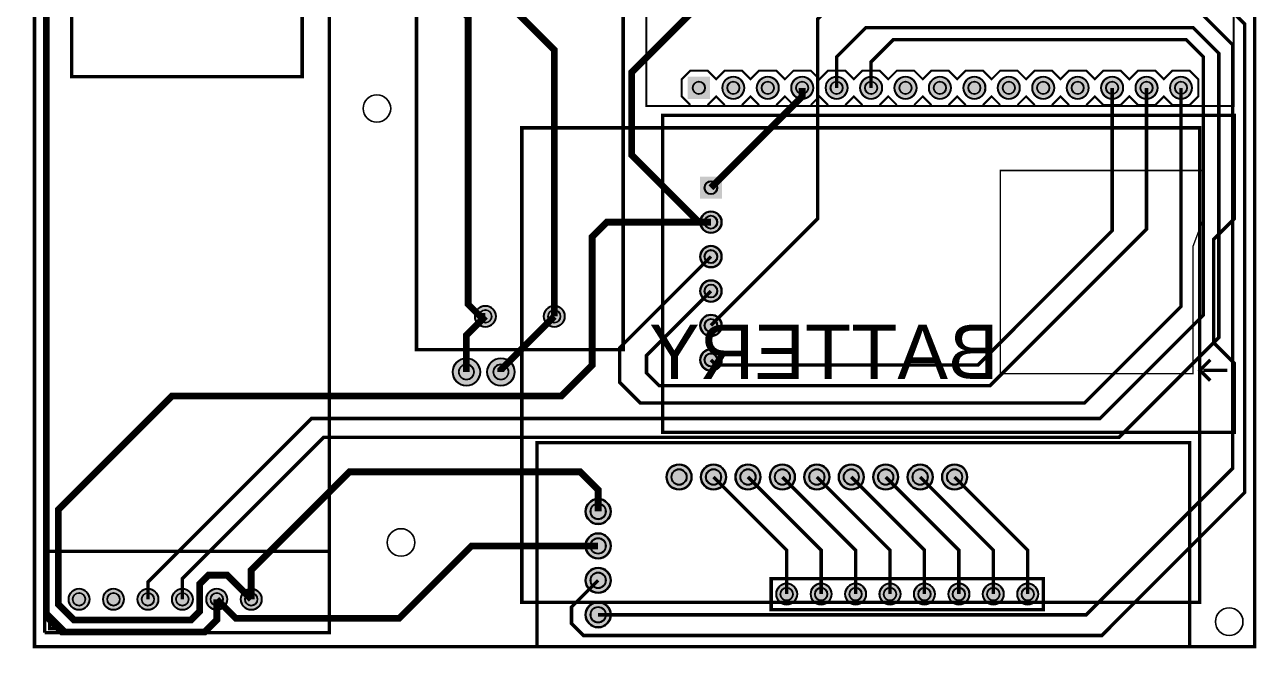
# Model space of a CAD drawing. Header units: millimetres. Extents: x 6.3 to 97.1, y -20.1 to 72.5.
# Drawn here: x 6.3 to 97.1, y -20.1 to 25.9 of the extents above; entities that cross this region are included whole.
import ezdxf

# ---------------------------------------------------------------- set-up
doc = ezdxf.new("R2010")
doc.units = ezdxf.units.MM
for name, color, linetype, true_color in [('BoardOutLine', 7, 'Continuous', 0xff00ff), ('BottomLayer', 7, 'Continuous', 0x0000ff), ('BottomSilkLayer', 7, 'Continuous', 0x66cc33), ('BottomSolderMaskLayer', 7, 'Continuous', 0xaa00ff), ('Document', 7, 'Continuous', 0xffffff), ('Multi-Layer', 7, 'Continuous', 0xc0c0c0), ('TopSilkLayer', 7, 'Continuous', 0xffcc00), ('TopSolderMaskLayer', 7, 'Continuous', 0x800080)]:
    doc.layers.add(name, color=color, linetype=linetype, true_color=true_color)
doc.styles.get("Standard").update_dxf_attribs({"font": 'arial.ttf'})

msp = doc.modelspace()

# ---------------------------------------------------------------- hatches: boundary and pattern name
at = {"layer": 'BottomSolderMaskLayer'}
for points in [[(56.832512065024275, 20.383642367284665), (55.18171196342382, 20.383642367284665), (55.18171196342382, 22.03444246888489), (56.832512065024275, 22.03444246888489)], [(57.72171704343408, 21.209042418084778, 1), (59.37251714503428, 21.209042418084778, 1)], [(60.261722123444216, 21.209042418084778, 1), (61.91252222504441, 21.209042418084778, 1)], [(62.80172720345435, 21.209042418084778, 1), (64.45252730505455, 21.209042418084778, 1)], [(65.34173228346471, 21.209042418084778, 1), (66.9925323850649, 21.209042418084778, 1)], [(67.88173736347484, 21.209042418084778, 1), (69.53253746507504, 21.209042418084778, 1)], [(70.42174244348497, 21.209042418084778, 1), (72.07254254508517, 21.209042418084778, 1)], [(72.9617475234951, 21.209042418084778, 1), (74.6125476250953, 21.209042418084778, 1)], [(75.50175260350524, 21.209042418084778, 1), (77.15255270510544, 21.209042418084778, 1)], [(78.04175768351537, 21.209042418084778, 1), (79.69255778511557, 21.209042418084778, 1)], [(80.5817627635255, 21.209042418084778, 1), (82.2325628651257, 21.209042418084778, 1)], [(83.12176784353564, 21.209042418084778, 1), (84.77256794513583, 21.209042418084778, 1)], [(85.66177292354577, 21.209042418084778, 1), (87.31257302514597, 21.209042418084778, 1)], [(88.20177800355613, 21.209042418084778, 1), (89.85257810515633, 21.209042418084778, 1)], [(90.74178308356626, 21.209042418084778, 1), (92.39258318516646, 21.209042418084778, 1)], [(56.08331216662441, 14.655829311658522), (57.708915417830895, 14.655829311658522), (57.708915417830895, 13.03022606045215), (56.08331216662441, 13.03022606045215)], [(56.0833121666244, 11.303022606045147, 1), (57.7089154178309, 11.303022606045147, 1)], [(56.0833121666244, 8.763017526035014, 1), (57.7089154178309, 8.763017526035014, 1)], [(56.0833121666244, 6.223012446024882, 1), (57.7089154178309, 6.223012446024882, 1)], [(39.47167894335785, 4.356108712217406, 1), (41.04648209296415, 4.356108712217406, 1)], [(44.551689103378344, 4.356108712217406, 1), (46.12649225298464, 4.356108712217406, 1)], [(56.0833121666244, 3.683007366014749, 1), (57.7089154178309, 3.683007366014749, 1)], [(56.0833121666244, 1.1430022860045028, 1), (57.7089154178309, 1.1430022860045028, 1)], [(37.83667767335527, 0.25400050800101326, 1), (39.88747777495547, 0.25400050800101326, 1)], [(40.37668275336563, 0.25400050800101326, 1), (42.42748285496583, 0.25400050800101326, 1)], [(53.59580899161799, -7.493014986029948, 1), (55.497409194818395, -7.493014986029948, 1)], [(56.135814071628126, -7.493014986029948, 1), (58.03741427482853, -7.493014986029948, 1)], [(58.67581915163826, -7.493014986029948, 1), (60.57741935483866, -7.493014986029948, 1)], [(61.21582423164839, -7.493014986029948, 1), (63.11742443484879, -7.493014986029948, 1)], [(63.75582931165875, -7.493014986029948, 1), (65.65742951485916, -7.493014986029948, 1)], [(66.29583439166888, -7.493014986029948, 1), (68.19743459486929, -7.493014986029948, 1)], [(68.83583947167901, -7.493014986029948, 1), (70.73743967487943, -7.493014986029948, 1)], [(71.37584455168914, -7.493014986029948, 1), (73.27744475488956, -7.493014986029948, 1)], [(73.91584963169927, -7.493014986029948, 1), (75.81744983489969, -7.493014986029948, 1)], [(47.626797053594125, -10.033020066040194, 1), (49.52839725679453, -10.033020066040194, 1)], [(47.626797053594125, -12.573025146050327, 1), (49.52839725679453, -12.573025146050327, 1)], [(47.626797053594125, -15.11303022606046, 1), (49.52839725679453, -15.11303022606046, 1)], [(61.696723393446796, -16.129032258064512, 1), (63.27152654305309, -16.129032258064512, 1)], [(64.23672847345692, -16.129032258064512, 1), (65.81153162306323, -16.129032258064512, 1)], [(66.77673355346705, -16.129032258064512, 1), (68.35153670307336, -16.129032258064512, 1)], [(69.31673863347719, -16.129032258064512, 1), (70.8915417830835, -16.129032258064512, 1)], [(71.85674371348755, -16.129032258064512, 1), (73.43154686309386, -16.129032258064512, 1)], [(74.39674879349768, -16.129032258064512, 1), (75.97155194310399, -16.129032258064512, 1)], [(76.93675387350781, -16.129032258064512, 1), (78.51155702311412, -16.129032258064512, 1)], [(79.47675895351794, -16.129032258064512, 1), (81.05156210312425, -16.129032258064512, 1)], [(9.499872999746051, -16.51003302006609, 1), (11.074676149352351, -16.51003302006609, 1)], [(12.039878079756184, -16.51003302006609, 1), (13.614681229362484, -16.51003302006609, 1)], [(14.579883159766316, -16.51003302006609, 1), (16.154686309372615, -16.51003302006609, 1)], [(17.11988823977645, -16.51003302006609, 1), (18.694691389382747, -16.51003302006609, 1)], [(19.65989331978681, -16.51003302006609, 1), (21.234696469393107, -16.51003302006609, 1)], [(22.199898399796943, -16.51003302006609, 1), (23.77470154940324, -16.51003302006609, 1)], [(47.626797053594125, -17.653035306070592, 1), (49.52839725679453, -17.653035306070592, 1)]]:
    msp.add_hatch(color=256, dxfattribs=at).paths.add_polyline_path(points)
at = {"layer": 'Document'}
msp.add_hatch(color=256, dxfattribs=at).paths.add_polyline_path([(52.18714757429507, 37.729057658115266), (95.38714757429511, 37.729057658115266), (95.38714757429511, 31.67907035814062), (95.48714757429502, 31.67907035814062), (95.48714757429502, 37.729057658115266), (95.38714757429511, 37.82905765811529), (52.137134874269805, 37.82905765811529), (52.08714757429516, 37.77907035814064), (52.08714757429516, 19.879044958089935), (52.137134874269805, 19.82905765811529), (95.43713487426976, 19.82905765811529), (95.48714757429502, 19.879070358140666), (95.48714757429502, 25.929057658115312), (95.38714757429511, 25.929057658115312), (95.38714757429511, 19.929057658115312), (52.18714757429507, 19.929057658115312), (52.18714757429507, 37.679070358140734)])
at = {"layer": 'Multi-Layer'}
for points in [[(56.807112014224, 20.409042418084823), (55.207112014224094, 20.409042418084823), (55.207112014224094, 22.009042418084846), (56.807112014224, 22.009042418084846)], [(57.747117094234184, 21.209042418084778, 1), (59.34711709423418, 21.209042418084778, 1)], [(60.28712217424432, 21.209042418084778, 1), (61.88712217424431, 21.209042418084778, 1)], [(62.82712725425445, 21.209042418084778, 1), (64.42712725425444, 21.209042418084778, 1)], [(65.36713233426481, 21.209042418084778, 1), (66.9671323342648, 21.209042418084778, 1)], [(67.90713741427494, 21.209042418084778, 1), (69.50713741427494, 21.209042418084778, 1)], [(70.44714249428507, 21.209042418084778, 1), (72.04714249428507, 21.209042418084778, 1)], [(72.98714757429521, 21.209042418084778, 1), (74.5871475742952, 21.209042418084778, 1)], [(75.52715265430534, 21.209042418084778, 1), (77.12715265430533, 21.209042418084778, 1)], [(78.06715773431547, 21.209042418084778, 1), (79.66715773431547, 21.209042418084778, 1)], [(80.6071628143256, 21.209042418084778, 1), (82.2071628143256, 21.209042418084778, 1)], [(83.14716789433574, 21.209042418084778, 1), (84.74716789433573, 21.209042418084778, 1)], [(85.68717297434587, 21.209042418084778, 1), (87.28717297434586, 21.209042418084778, 1)], [(88.22717805435623, 21.209042418084778, 1), (89.82717805435622, 21.209042418084778, 1)], [(90.76718313436636, 21.209042418084778, 1), (92.36718313436636, 21.209042418084778, 1)], [(56.1341122682245, 14.605029210058433), (57.65811531623058, 14.605029210058433), (57.65811531623058, 13.081026162052353), (56.1341122682245, 13.081026162052353)], [(56.134112268224605, 11.303022606045147, 1), (57.6581153162307, 11.303022606045147, 1)], [(56.134112268224605, 8.763017526035014, 1), (57.6581153162307, 8.763017526035014, 1)], [(56.134112268224605, 6.223012446024882, 1), (57.6581153162307, 6.223012446024882, 1)], [(39.49707899415795, 4.356108712217406, 1), (41.021082042164046, 4.356108712217406, 1)], [(44.577089154178445, 4.356108712217406, 1), (46.10109220218454, 4.356108712217406, 1)], [(56.134112268224605, 3.683007366014749, 1), (57.6581153162307, 3.683007366014749, 1)], [(56.134112268224605, 1.1430022860045028, 1), (57.6581153162307, 1.1430022860045028, 1)], [(37.86207772415537, 0.25400050800101326, 1), (39.86207772415537, 0.25400050800101326, 1)], [(40.40208280416573, 0.25400050800101326, 1), (42.40208280416573, 0.25400050800101326, 1)], [(53.646609093218196, -7.493014986029948, 1), (55.44660909321819, -7.493014986029948, 1)], [(56.18661417322833, -7.493014986029948, 1), (57.986614173228325, -7.493014986029948, 1)], [(58.72661925323846, -7.493014986029948, 1), (60.52661925323846, -7.493014986029948, 1)], [(61.26662433324859, -7.493014986029948, 1), (63.06662433324859, -7.493014986029948, 1)], [(63.80662941325895, -7.493014986029948, 1), (65.60662941325896, -7.493014986029948, 1)], [(66.34663449326908, -7.493014986029948, 1), (68.14663449326909, -7.493014986029948, 1)], [(68.88663957327921, -7.493014986029948, 1), (70.68663957327922, -7.493014986029948, 1)], [(71.42664465328934, -7.493014986029948, 1), (73.22664465328936, -7.493014986029948, 1)], [(73.96664973329948, -7.493014986029948, 1), (75.76664973329949, -7.493014986029948, 1)], [(47.67759715519433, -10.033020066040194, 1), (49.477597155194324, -10.033020066040194, 1)], [(47.67759715519433, -12.573025146050327, 1), (49.477597155194324, -12.573025146050327, 1)], [(47.67759715519433, -15.11303022606046, 1), (49.477597155194324, -15.11303022606046, 1)], [(61.7221234442469, -16.129032258064512, 1), (63.24612649225299, -16.129032258064512, 1)], [(64.26212852425702, -16.129032258064512, 1), (65.78613157226313, -16.129032258064512, 1)], [(66.80213360426715, -16.129032258064512, 1), (68.32613665227326, -16.129032258064512, 1)], [(69.34213868427729, -16.129032258064512, 1), (70.8661417322834, -16.129032258064512, 1)], [(71.88214376428765, -16.129032258064512, 1), (73.40614681229376, -16.129032258064512, 1)], [(74.42214884429778, -16.129032258064512, 1), (75.94615189230389, -16.129032258064512, 1)], [(76.96215392430791, -16.129032258064512, 1), (78.48615697231402, -16.129032258064512, 1)], [(79.50215900431805, -16.129032258064512, 1), (81.02616205232415, -16.129032258064512, 1)], [(9.525273050546152, -16.51003302006609, 1), (11.04927609855225, -16.51003302006609, 1)], [(12.065278130556285, -16.51003302006609, 1), (13.589281178562382, -16.51003302006609, 1)], [(14.605283210566418, -16.51003302006609, 1), (16.129286258572513, -16.51003302006609, 1)], [(17.145288290576552, -16.51003302006609, 1), (18.669291338582646, -16.51003302006609, 1)], [(19.685293370586912, -16.51003302006609, 1), (21.209296418593006, -16.51003302006609, 1)], [(22.225298450597045, -16.51003302006609, 1), (23.74930149860314, -16.51003302006609, 1)], [(47.67759715519433, -17.653035306070592, 1), (49.477597155194324, -17.653035306070592, 1)]]:
    msp.add_hatch(color=256, dxfattribs=at).paths.add_polyline_path(points)
at = {"layer": 'TopSolderMaskLayer'}
for points in [[(56.832512065024275, 20.383642367284665), (55.18171196342382, 20.383642367284665), (55.18171196342382, 22.03444246888489), (56.832512065024275, 22.03444246888489)], [(57.72171704343408, 21.209042418084778, 1), (59.37251714503428, 21.209042418084778, 1)], [(60.261722123444216, 21.209042418084778, 1), (61.91252222504441, 21.209042418084778, 1)], [(62.80172720345435, 21.209042418084778, 1), (64.45252730505455, 21.209042418084778, 1)], [(65.34173228346471, 21.209042418084778, 1), (66.9925323850649, 21.209042418084778, 1)], [(67.88173736347484, 21.209042418084778, 1), (69.53253746507504, 21.209042418084778, 1)], [(70.42174244348497, 21.209042418084778, 1), (72.07254254508517, 21.209042418084778, 1)], [(72.9617475234951, 21.209042418084778, 1), (74.6125476250953, 21.209042418084778, 1)], [(75.50175260350524, 21.209042418084778, 1), (77.15255270510544, 21.209042418084778, 1)], [(78.04175768351537, 21.209042418084778, 1), (79.69255778511557, 21.209042418084778, 1)], [(80.5817627635255, 21.209042418084778, 1), (82.2325628651257, 21.209042418084778, 1)], [(83.12176784353564, 21.209042418084778, 1), (84.77256794513583, 21.209042418084778, 1)], [(85.66177292354577, 21.209042418084778, 1), (87.31257302514597, 21.209042418084778, 1)], [(88.20177800355613, 21.209042418084778, 1), (89.85257810515633, 21.209042418084778, 1)], [(90.74178308356626, 21.209042418084778, 1), (92.39258318516646, 21.209042418084778, 1)], [(56.08331216662441, 14.655829311658522), (57.708915417830895, 14.655829311658522), (57.708915417830895, 13.03022606045215), (56.08331216662441, 13.03022606045215)], [(56.0833121666244, 11.303022606045147, 1), (57.7089154178309, 11.303022606045147, 1)], [(56.0833121666244, 8.763017526035014, 1), (57.7089154178309, 8.763017526035014, 1)], [(56.0833121666244, 6.223012446024882, 1), (57.7089154178309, 6.223012446024882, 1)], [(39.47167894335785, 4.356108712217406, 1), (41.04648209296415, 4.356108712217406, 1)], [(44.551689103378344, 4.356108712217406, 1), (46.12649225298464, 4.356108712217406, 1)], [(56.0833121666244, 3.683007366014749, 1), (57.7089154178309, 3.683007366014749, 1)], [(56.0833121666244, 1.1430022860045028, 1), (57.7089154178309, 1.1430022860045028, 1)], [(37.83667767335527, 0.25400050800101326, 1), (39.88747777495547, 0.25400050800101326, 1)], [(40.37668275336563, 0.25400050800101326, 1), (42.42748285496583, 0.25400050800101326, 1)], [(53.59580899161799, -7.493014986029948, 1), (55.497409194818395, -7.493014986029948, 1)], [(56.135814071628126, -7.493014986029948, 1), (58.03741427482853, -7.493014986029948, 1)], [(58.67581915163826, -7.493014986029948, 1), (60.57741935483866, -7.493014986029948, 1)], [(61.21582423164839, -7.493014986029948, 1), (63.11742443484879, -7.493014986029948, 1)], [(63.75582931165875, -7.493014986029948, 1), (65.65742951485916, -7.493014986029948, 1)], [(66.29583439166888, -7.493014986029948, 1), (68.19743459486929, -7.493014986029948, 1)], [(68.83583947167901, -7.493014986029948, 1), (70.73743967487943, -7.493014986029948, 1)], [(71.37584455168914, -7.493014986029948, 1), (73.27744475488956, -7.493014986029948, 1)], [(73.91584963169927, -7.493014986029948, 1), (75.81744983489969, -7.493014986029948, 1)], [(47.626797053594125, -10.033020066040194, 1), (49.52839725679453, -10.033020066040194, 1)], [(47.626797053594125, -12.573025146050327, 1), (49.52839725679453, -12.573025146050327, 1)], [(47.626797053594125, -15.11303022606046, 1), (49.52839725679453, -15.11303022606046, 1)], [(61.696723393446796, -16.129032258064512, 1), (63.27152654305309, -16.129032258064512, 1)], [(64.23672847345692, -16.129032258064512, 1), (65.81153162306323, -16.129032258064512, 1)], [(66.77673355346705, -16.129032258064512, 1), (68.35153670307336, -16.129032258064512, 1)], [(69.31673863347719, -16.129032258064512, 1), (70.8915417830835, -16.129032258064512, 1)], [(71.85674371348755, -16.129032258064512, 1), (73.43154686309386, -16.129032258064512, 1)], [(74.39674879349768, -16.129032258064512, 1), (75.97155194310399, -16.129032258064512, 1)], [(76.93675387350781, -16.129032258064512, 1), (78.51155702311412, -16.129032258064512, 1)], [(79.47675895351794, -16.129032258064512, 1), (81.05156210312425, -16.129032258064512, 1)], [(9.499872999746051, -16.51003302006609, 1), (11.074676149352351, -16.51003302006609, 1)], [(12.039878079756184, -16.51003302006609, 1), (13.614681229362484, -16.51003302006609, 1)], [(14.579883159766316, -16.51003302006609, 1), (16.154686309372615, -16.51003302006609, 1)], [(17.11988823977645, -16.51003302006609, 1), (18.694691389382747, -16.51003302006609, 1)], [(19.65989331978681, -16.51003302006609, 1), (21.234696469393107, -16.51003302006609, 1)], [(22.199898399796943, -16.51003302006609, 1), (23.77470154940324, -16.51003302006609, 1)], [(47.626797053594125, -17.653035306070592, 1), (49.52839725679453, -17.653035306070592, 1)]]:
    msp.add_hatch(color=256, dxfattribs=at).paths.add_polyline_path(points)

# ---------------------------------------------------------------- linework, layer by layer
at = {"layer": 'BoardOutLine', "const_width": 0.25400050800101603}
msp.add_lwpolyline([(7, 70), (97, 70), (97, -20), (7, -20), (7, 70)], close=True, dxfattribs=at)
at = {"layer": 'BottomLayer'}
for points, const_width in [([(20.447040894081738, -16.51003302006609), (20.447040894081738, -18.03403606807217), (19.558039116078362, -18.92303784607566), (9.017018034036028, -18.92303784607566), (7.874015748031525, -17.780035560071155), (7.874015748031525, 47.792735585471064), (25.643891287782708, 65.5651511303023)], 0.5), ([(14.145288290576673, 46.36271272542547), (15.65913131826278, 47.87909575819151), (21.46304292608579, 47.87909575819151), (45.33909067818149, 24.003048006096037), (45.33909067818149, 4.356108712217406)], 0.5), ([(20.145034290068452, 46.363957327914704), (20.145034290068452, 45.260096520192974), (38.98907797815605, 26.416052832105606), (38.98907797815605, 5.240132080264175), (39.87312674625332, 4.356083312166561), (40.259080518161, 4.356083312166561)], 0.5), ([(56.89611379222765, 11.303022606045147), (56.00711201422405, 11.303022606045147), (51.05410210820423, 16.256032512064962), (51.05410210820423, 22.352044704089394), (60.32512065024139, 31.623063246126435), (65.40513081026165, 31.623063246126435), (67.43713487426976, 33.655067310134655), (67.43713487426976, 37.627635255270434), (68.6715773431547, 38.86207772415548), (80.64516129032268, 38.86207772415548), (81.28016256032515, 39.49707899415796), (81.28016256032515, 40.13208026416055)], 0.5), ([(56.89611379222765, 3.683007366014749), (64.77012954025918, 11.55702311404616), (64.77012954025918, 26.289052578105156), (69.97713995427989, 31.496062992125985), (69.97713995427989, 37.21107442214884), (70.8661417322835, 38.10007620015233), (84.45516891033776, 38.10007620015233), (85.21717043434091, 37.33807467614929), (85.21717043434091, 35.68707137414276), (85.85217170434339, 35.05207010414017), (90.67818135636276, 35.05207010414017), (91.56718313436636, 35.941071882143774), (91.56718313436636, 36.4490728981458)], 0.25400050800101603), ([(48.577597155194326, -15.11303022606046), (46.609093218186445, -17.08153416306834), (46.609093218186445, -18.288036576073182), (47.49809499619005, -19.177038354076785), (85.72517145034294, -19.177038354076785), (96.26619253238505, -8.636017272034564), (96.26619253238505, 25.90805181610358), (89.28117856235713, 32.8930657861315), (75.31115062230128, 32.8930657861315), (73.7871475742952, 34.417068834137694), (73.7871475742952, 36.4490728981458)], 0.25400050800101603), ([(48.577597155194326, -17.653035306070592), (84.58216916433844, -17.653035306070592), (95.37719075438145, -6.858013716027472), (95.37719075438145, 24.3840487680975), (88.01117602235217, 31.750063500127), (73.15214630429273, 31.750063500127), (71.24714249428507, 33.655067310134655), (71.24714249428507, 36.4490728981458)], 0.25400050800101603), ([(66.1671323342648, 21.209042418084778), (66.1671323342648, 23.49504699009401), (68.32613665227336, 25.654051308102567), (92.45618491236996, 25.654051308102567), (94.36118872237739, 23.749047498095024), (94.36118872237739, 2.794005588011146), (86.99517399034812, -4.572009144018352), (28.321056642113263, -4.572009144018352), (17.907035814071605, -14.98602997206001), (17.907035814071605, -16.51003302006609)], 0.25400050800101603), ([(15.367030734061473, -16.51003302006609), (15.367030734061473, -15.240030480061023), (27.43205486410966, -3.1750063500127226), (85.59817119634249, -3.1750063500127226), (93.21818643637289, 4.445008890017789), (93.21818643637289, 23.49504699009401), (91.94818389636771, 24.765049530099077), (70.35814071628147, 24.765049530099077), (68.70713741427494, 23.114046228092434), (68.70713741427494, 21.209042418084778)], 0.25400050800101603), ([(56.89611379222765, 8.763017526035014), (50.16510033020063, 2.032004064008106), (50.16510033020063, -0.5080010160020265), (51.68910337820671, -2.032004064008106), (84.45516891033776, -2.032004064008106), (91.56718313436636, 5.080010160020265), (91.56718313436636, 21.209042418084778)], 0.25400050800101603), ([(56.89611379222765, 6.223012446024882), (52.141173482347085, 1.4681229362458907), (52.141173482347085, 0.1828803657606386), (53.08610617221234, -0.7620015240030398), (77.47015494030984, -0.7620015240030398), (89.02717805435623, 10.79502159004312), (89.02717805435623, 21.209042418084778)], 0.25400050800101603), ([(56.89611379222765, 13.843027686055393), (63.62712725425445, 20.5740411480823), (63.62712725425445, 21.209042418084778)], 0.5), ([(56.89611379222765, 1.1430022860045028), (57.27711455422923, 0.7620015240030398), (76.58115316230646, 0.7620015240030398), (86.48717297434587, 10.66802133604267), (86.48717297434587, 21.209042418084778)], 0.25400050800101603), ([(22.98704597409187, -16.51003302006609), (21.20904241808489, -14.732029464058996), (19.827279654559334, -14.732029464058996), (19.177038354076785, -15.39497078994168), (19.177038354076785, -17.39903479806958), (18.54203708407408, -18.03403606807217), (9.90601981203963, -18.03403606807217), (8.763017526035128, -16.891033782067552), (8.763017526035128, -9.90601981203963), (17.14503429006868, -1.5240030480060796), (45.84709169418352, -1.5240030480060796), (48.133096266192524, 0.7620015240030398), (48.133096266192524, 10.220980441960819), (49.215138430276966, 11.303022606045147), (56.89611379222765, 11.303022606045147)], 0.5), ([(40.259080518161, 4.356108712217406), (38.86207772415537, 2.9591059182118897), (38.86207772415537, 0.25400050800101326)], 0.5), ([(45.33909067818149, 4.356108712217406), (41.40208280416573, 0.41910083820164346), (41.40208280416573, 0.25400050800101326)], 0.5), ([(22.98704597409187, -16.51003302006609), (22.98704597409187, -14.35102870205742), (30.22606045212092, -7.112014224028485), (47.24409448818892, -7.112014224028485), (48.577597155194326, -8.445516891033776), (48.577597155194326, -10.033020066040194)], 0.5), ([(57.08661417322833, -7.493014986029948), (62.484124968249944, -12.890525781051565), (62.484124968249944, -16.129032258064512)], 0.25400050800101603), ([(59.62661925323846, -7.493014986029948), (65.02413004826008, -12.890525781051565), (65.02413004826008, -16.129032258064512)], 0.25400050800101603), ([(62.16662433324859, -7.493014986029948), (67.56413512827021, -12.890525781051565), (67.56413512827021, -16.129032258064512)], 0.25400050800101603), ([(64.70662941325895, -7.493014986029948), (70.10414020828034, -12.890525781051565), (70.10414020828034, -16.129032258064512)], 0.25400050800101603), ([(67.24663449326908, -7.493014986029948), (72.6441452882907, -12.890525781051565), (72.6441452882907, -16.129032258064512)], 0.25400050800101603), ([(69.78663957327922, -7.493014986029948), (75.18415036830083, -12.890525781051565), (75.18415036830083, -16.129032258064512)], 0.25400050800101603), ([(72.32664465328935, -7.493014986029948), (77.72415544831097, -12.890525781051565), (77.72415544831097, -16.129032258064512)], 0.25400050800101603), ([(74.86664973329948, -7.493014986029948), (80.2641605283211, -12.890525781051565), (80.2641605283211, -16.129032258064512)], 0.25400050800101603), ([(20.447040894081738, -16.51003302006609), (21.844043688087368, -17.907035814071605), (33.909067818135554, -17.907035814071605), (39.243078486156946, -12.573025146050327), (48.577597155194326, -12.573025146050327)], 0.5)]:
    msp.add_lwpolyline(points, dxfattribs=dict(at, const_width=const_width))
at = {"layer": 'BottomSilkLayer', "const_width": 0.25400050800101603}
msp.add_lwpolyline([(42.945135890271786, 18.261874523749043), (92.94513589027179, 18.261874523749043), (92.94513589027179, -16.738125476250957), (42.945135890271786, -16.738125476250957), (42.945135890271786, 18.261874523749043)], close=True, dxfattribs=at)
at = {"layer": 'BottomSolderMaskLayer'}
for centre, radius in [((58.54711709423418, 21.209042418084778), 0.8254000508001016), ((61.087122174244314, 21.209042418084778), 0.8254000508001016), ((63.62712725425445, 21.209042418084778), 0.8254000508001016), ((66.1671323342648, 21.209042418084778), 0.8254000508001016), ((68.70713741427494, 21.209042418084778), 0.8254000508001016), ((71.24714249428507, 21.209042418084778), 0.8254000508001016), ((73.7871475742952, 21.209042418084778), 0.8254000508001016), ((76.32715265430534, 21.209042418084778), 0.8254000508001016), ((78.86715773431547, 21.209042418084778), 0.8254000508001016), ((81.4071628143256, 21.209042418084778), 0.8254000508001016), ((83.94716789433573, 21.209042418084778), 0.8254000508001016), ((86.48717297434587, 21.209042418084778), 0.8254000508001016), ((89.02717805435623, 21.209042418084778), 0.8254000508001016), ((91.56718313436636, 21.209042418084778), 0.8254000508001016), ((56.00711201422405, 21.209042418084778), 0.4643006318270701), ((58.54711709423418, 21.209017018033933), 0.4643006318270701), ((61.08663957327917, 21.20949961899919), 0.4643006318270701), ((63.62712725425445, 21.209017018033933), 0.4643006318270701), ((66.16662433324859, 21.20949961899919), 0.4643006318270701), ((68.70713741427494, 21.209017018033933), 0.4643006318270701), ((71.24660909321824, 21.20949961899919), 0.4643006318270701), ((73.78712217424436, 21.209017018033933), 0.4643006318270701), ((76.32664465328912, 21.20949961899919), 0.4643006318270701), ((78.86713233426462, 21.209017018033933), 0.4643006318270701), ((81.40665481330961, 21.20949961899919), 0.4643006318270701), ((83.94714249428489, 21.209017018033933), 0.4643006318270701), ((86.48666497332988, 21.20949961899919), 0.4643006318270701), ((89.02715265430538, 21.209017018033933), 0.4643006318270701), ((91.56718313436636, 21.209042418084778), 0.4643006318270701), ((56.89611379222765, 13.843027686055393), 0.48768097536195076), ((56.89611379222765, 11.303022606045147), 0.8128016256032513), ((56.89611379222765, 11.303022606045147), 0.48768097536195076), ((56.89611379222765, 8.763017526035014), 0.8128016256032513), ((56.89611379222765, 8.763017526035014), 0.48768097536195076), ((56.89611379222765, 6.223012446024882), 0.8128016256032513), ((56.89611379222765, 6.223012446024882), 0.48768097536195076), ((40.259080518161, 4.356108712217406), 0.7874015748031498), ((40.259080518161, 4.356083312166561), 0.47244094488188987), ((45.33909067818149, 4.356108712217406), 0.7874015748031498), ((45.33909067818149, 4.356083312166561), 0.47244094488188987), ((56.89611379222765, 3.683007366014749), 0.8128016256032513), ((56.89611379222765, 3.683007366014749), 0.48768097536195076), ((56.89611379222765, 1.1430022860045028), 0.8128016256032513), ((38.86207772415537, 0.25400050800101326), 1.0254000508001015), ((41.40208280416573, 0.25400050800101326), 1.0254000508001015), ((56.89611379222765, 1.1430022860045028), 0.48768097536195076), ((38.86207772415537, 0.25400050800101326), 0.5639830505467464), ((41.40208280416573, 0.25400050800101326), 0.5639830505467464), ((54.546609093218194, -7.493014986029948), 0.9508001016002032), ((54.54650749301504, -7.493014986029948), 0.5810579234061695), ((57.08661417322833, -7.493014986029948), 0.9508001016002032), ((57.086512573025175, -7.493014986029948), 0.5810579234061695), ((59.62661925323846, -7.493014986029948), 0.9508001016002032), ((59.62651765303531, -7.493014986029948), 0.5810579234061695), ((62.16662433324859, -7.493014986029948), 0.9508001016002032), ((62.16652273304544, -7.493014986029948), 0.5810579234061695), ((64.70662941325895, -7.493014986029948), 0.9508001016002032), ((64.70652781305557, -7.493014986029948), 0.5810579234061695), ((67.24663449326908, -7.493014986029948), 0.9508001016002032), ((67.24653289306593, -7.493014986029948), 0.5810579234061695), ((69.78663957327922, -7.493014986029948), 0.9508001016002032), ((69.78653797307607, -7.493014986029948), 0.5810579234061695), ((72.32664465328935, -7.493014986029948), 0.9508001016002032), ((72.3265430530862, -7.493014986029948), 0.5810579234061695), ((74.86664973329948, -7.493014986029948), 0.9508001016002032), ((74.86654813309633, -7.493014986029948), 0.5810579234061695), ((48.577597155194326, -10.033020066040194), 0.9508001016002032), ((48.577495554991174, -10.033020066040194), 0.5810579234061695), ((48.577597155194326, -12.573025146050327), 0.9508001016002032), ((48.577495554991174, -12.573025146050327), 0.5810579234061695), ((48.577597155194326, -15.11303022606046), 0.9508001016002032), ((48.577495554991174, -15.11303022606046), 0.5810579234061695), ((62.484124968249944, -16.129032258064512), 0.7874015748031498), ((65.02413004826008, -16.129032258064512), 0.7874015748031498), ((67.56413512827021, -16.129032258064512), 0.7874015748031498), ((70.10414020828034, -16.129032258064512), 0.7874015748031498), ((72.6441452882907, -16.129032258064512), 0.7874015748031498), ((75.18415036830083, -16.129032258064512), 0.7874015748031498), ((77.72415544831097, -16.129032258064512), 0.7874015748031498), ((80.2641605283211, -16.129032258064512), 0.7874015748031498), ((10.287274574549201, -16.51003302006609), 0.7874015748031498), ((10.287020574041208, -16.51003302006609), 0.47244094488188987), ((12.827279654559334, -16.51003302006609), 0.7874015748031498), ((12.82702565405134, -16.51003302006609), 0.47244094488188987), ((15.367284734569466, -16.51003302006609), 0.7874015748031498), ((15.367030734061473, -16.51003302006609), 0.47244094488188987), ((17.9072898145796, -16.51003302006609), 0.7874015748031498), ((17.907035814071605, -16.51003302006609), 0.47244094488188987), ((20.44729489458996, -16.51003302006609), 0.7874015748031498), ((20.447040894081738, -16.51003302006609), 0.47244094488188987), ((22.98729997460009, -16.51003302006609), 0.7874015748031498), ((22.98704597409187, -16.51003302006609), 0.47244094488188987), ((62.484124968249944, -16.129032258064512), 0.47244094488188987), ((65.02413004826008, -16.129032258064512), 0.47244094488188987), ((67.56413512827021, -16.129032258064512), 0.47244094488188987), ((70.10414020828034, -16.129032258064512), 0.47244094488188987), ((72.6441452882907, -16.129032258064512), 0.47244094488188987), ((75.18415036830083, -16.129032258064512), 0.47244094488188987), ((77.72415544831097, -16.129032258064512), 0.47244094488188987), ((80.2641605283211, -16.129032258064512), 0.47244094488188987), ((48.577597155194326, -17.653035306070592), 0.9508001016002032), ((48.577495554991174, -17.653035306070592), 0.5810579234061695)]:
    msp.add_circle(centre, radius, dxfattribs=at)
at = {"layer": 'Multi-Layer'}
for centre, radius in [((58.54711709423418, 21.209042418084778), 0.8), ((61.087122174244314, 21.209042418084778), 0.8), ((63.62712725425445, 21.209042418084778), 0.8), ((66.1671323342648, 21.209042418084778), 0.8), ((68.70713741427494, 21.209042418084778), 0.8), ((71.24714249428507, 21.209042418084778), 0.8), ((73.7871475742952, 21.209042418084778), 0.8), ((76.32715265430534, 21.209042418084778), 0.8), ((78.86715773431547, 21.209042418084778), 0.8), ((81.4071628143256, 21.209042418084778), 0.8), ((83.94716789433573, 21.209042418084778), 0.8), ((86.48717297434587, 21.209042418084778), 0.8), ((89.02717805435623, 21.209042418084778), 0.8), ((91.56718313436636, 21.209042418084778), 0.8), ((56.00711201422405, 21.209042418084778), 0.4500127000254001), ((58.54711709423418, 21.209017018033933), 0.4500127000254001), ((61.08663957327917, 21.20949961899919), 0.4500127000254001), ((63.62712725425445, 21.209017018033933), 0.4500127000254001), ((66.16662433324859, 21.20949961899919), 0.4500127000254001), ((68.70713741427494, 21.209017018033933), 0.4500127000254001), ((71.24660909321824, 21.20949961899919), 0.4500127000254001), ((73.78712217424436, 21.209017018033933), 0.4500127000254001), ((76.32664465328912, 21.20949961899919), 0.4500127000254001), ((78.86713233426462, 21.209017018033933), 0.4500127000254001), ((81.40665481330961, 21.20949961899919), 0.4500127000254001), ((83.94714249428489, 21.209017018033933), 0.4500127000254001), ((86.48666497332988, 21.20949961899919), 0.4500127000254001), ((89.02715265430538, 21.209017018033933), 0.4500127000254001), ((91.56718313436636, 21.209042418084778), 0.4500127000254001), ((32.258064516129025, 19.685039370078698), 1.0160020320040641), ((56.89611379222765, 13.843027686055393), 0.45720091440182886), ((56.89611379222765, 11.303022606045147), 0.7620015240030481), ((56.89611379222765, 11.303022606045147), 0.45720091440182886), ((56.89611379222765, 8.763017526035014), 0.7620015240030481), ((56.89611379222765, 8.763017526035014), 0.45720091440182886), ((56.89611379222765, 6.223012446024882), 0.7620015240030481), ((56.89611379222765, 6.223012446024882), 0.45720091440182886), ((40.259080518161, 4.356108712217406), 0.7620015240030481), ((40.259080518161, 4.356083312166561), 0.45720091440182886), ((45.33909067818149, 4.356108712217406), 0.7620015240030481), ((45.33909067818149, 4.356083312166561), 0.45720091440182886), ((56.89611379222765, 3.683007366014749), 0.7620015240030481), ((56.89611379222765, 3.683007366014749), 0.45720091440182886), ((56.89611379222765, 1.1430022860045028), 0.7620015240030481), ((38.86207772415537, 0.25400050800101326), 1), ((41.40208280416573, 0.25400050800101326), 1), ((56.89611379222765, 1.1430022860045028), 0.45720091440182886), ((38.86207772415537, 0.25400050800101326), 0.5500127000254001), ((41.40208280416573, 0.25400050800101326), 0.5500127000254001), ((54.546609093218194, -7.493014986029948), 0.9000000000000001), ((54.54650749301504, -7.493014986029948), 0.5500127000254001), ((57.08661417322833, -7.493014986029948), 0.9000000000000001), ((57.086512573025175, -7.493014986029948), 0.5500127000254001), ((59.62661925323846, -7.493014986029948), 0.9000000000000001), ((59.62651765303531, -7.493014986029948), 0.5500127000254001), ((62.16662433324859, -7.493014986029948), 0.9000000000000001), ((62.16652273304544, -7.493014986029948), 0.5500127000254001), ((64.70662941325895, -7.493014986029948), 0.9000000000000001), ((64.70652781305557, -7.493014986029948), 0.5500127000254001), ((67.24663449326908, -7.493014986029948), 0.9000000000000001), ((67.24653289306593, -7.493014986029948), 0.5500127000254001), ((69.78663957327922, -7.493014986029948), 0.9000000000000001), ((69.78653797307607, -7.493014986029948), 0.5500127000254001), ((72.32664465328935, -7.493014986029948), 0.9000000000000001), ((72.3265430530862, -7.493014986029948), 0.5500127000254001), ((74.86664973329948, -7.493014986029948), 0.9000000000000001), ((74.86654813309633, -7.493014986029948), 0.5500127000254001), ((48.577597155194326, -10.033020066040194), 0.9000000000000001), ((48.577495554991174, -10.033020066040194), 0.5500127000254001), ((34.03606807213623, -12.319024638049314), 1.0160020320040641), ((48.577597155194326, -12.573025146050327), 0.9000000000000001), ((48.577495554991174, -12.573025146050327), 0.5500127000254001), ((48.577597155194326, -15.11303022606046), 0.9000000000000001), ((48.577495554991174, -15.11303022606046), 0.5500127000254001), ((62.484124968249944, -16.129032258064512), 0.7620015240030481), ((65.02413004826008, -16.129032258064512), 0.7620015240030481), ((67.56413512827021, -16.129032258064512), 0.7620015240030481), ((70.10414020828034, -16.129032258064512), 0.7620015240030481), ((72.6441452882907, -16.129032258064512), 0.7620015240030481), ((75.18415036830083, -16.129032258064512), 0.7620015240030481), ((77.72415544831097, -16.129032258064512), 0.7620015240030481), ((80.2641605283211, -16.129032258064512), 0.7620015240030481), ((10.287274574549201, -16.51003302006609), 0.7620015240030481), ((10.287020574041208, -16.51003302006609), 0.45720091440182886), ((12.827279654559334, -16.51003302006609), 0.7620015240030481), ((12.82702565405134, -16.51003302006609), 0.45720091440182886), ((15.367284734569466, -16.51003302006609), 0.7620015240030481), ((15.367030734061473, -16.51003302006609), 0.45720091440182886), ((17.9072898145796, -16.51003302006609), 0.7620015240030481), ((17.907035814071605, -16.51003302006609), 0.45720091440182886), ((20.44729489458996, -16.51003302006609), 0.7620015240030481), ((20.447040894081738, -16.51003302006609), 0.45720091440182886), ((22.98729997460009, -16.51003302006609), 0.7620015240030481), ((22.98704597409187, -16.51003302006609), 0.45720091440182886), ((62.484124968249944, -16.129032258064512), 0.45720091440182886), ((65.02413004826008, -16.129032258064512), 0.45720091440182886), ((67.56413512827021, -16.129032258064512), 0.45720091440182886), ((70.10414020828034, -16.129032258064512), 0.45720091440182886), ((72.6441452882907, -16.129032258064512), 0.45720091440182886), ((75.18415036830083, -16.129032258064512), 0.45720091440182886), ((77.72415544831097, -16.129032258064512), 0.45720091440182886), ((80.2641605283211, -16.129032258064512), 0.45720091440182886), ((48.577597155194326, -17.653035306070592), 0.9000000000000001), ((48.577495554991174, -17.653035306070592), 0.5500127000254001), ((95.12319024638055, -18.16103632207262), 1.0160020320040641)]:
    msp.add_circle(centre, radius, dxfattribs=at)
at = {"layer": 'TopSilkLayer'}
for points, const_width in [([(7.747015494031075, -12.970027940055957), (7.747015494031075, 43.03007366014731), (28.747066294132537, 43.03007366014731), (28.747066294132537, -12.970027940055957)], 0.25400050800101603), ([(84.58150876301761, 19.939370078740126), (85.21653543307093, 20.574371348742602), (85.8517907035814, 19.939370078740126), (87.12192024384035, 19.939370078740126), (87.75692151384305, 20.574371348742602), (88.39192278384553, 19.939370078740126), (89.66192532385071, 19.939370078740126), (90.29692659385319, 20.574371348742602), (90.93192786385566, 19.939370078740126), (92.20193040386084, 19.939370078740126), (92.83693167386332, 20.574371348742602), (92.83693167386332, 21.844373888747782), (92.20193040386084, 22.47937515875026), (90.93192786385566, 22.47937515875026), (90.29692659385319, 21.844373888747782), (89.66192532385071, 22.47937515875026), (88.39192278384553, 22.47937515875026), (87.75692151384305, 21.844373888747782), (87.12192024384035, 22.47937515875026), (85.8517907035814, 22.47937515875026), (85.21653543307093, 21.844373888747782), (84.58150876301761, 22.47937515875026), (83.31150622301243, 22.47937515875026), (82.67650495300995, 21.844373888747782), (82.04150368300748, 22.47937515875026), (80.7715011430023, 22.47937515875026), (80.13649987299982, 21.844373888747782), (79.50149860299734, 22.47937515875026), (78.23149606299216, 22.47937515875026), (77.59649479298969, 21.844373888747782), (76.96149352298721, 22.47937515875026), (75.69149098298203, 22.47937515875026), (75.05648971297956, 21.844373888747782), (74.42148844297685, 22.47937515875026), (73.1514859029719, 22.47937515875026), (72.51648463296942, 21.844373888747782), (71.88148336296672, 22.47937515875026), (70.61148082296177, 22.47937515875026), (69.97647955295929, 21.844373888747782), (69.34147828295659, 22.47937515875026), (68.07147574295163, 22.47937515875026), (67.43647447294893, 21.844373888747782), (66.80147320294645, 22.47937515875026), (65.5314706629415, 22.47937515875026), (64.8964693929388, 21.844373888747782), (64.26146812293632, 22.47937515875026), (62.991516383032604, 22.47937515875026), (62.356743713487276, 21.844373888747782), (61.7217424434848, 22.47937515875026), (60.451968503936996, 22.47937515875026), (59.81696723393452, 21.844373888747782), (59.181965963931816, 22.47937515875026), (57.91196342392686, 22.47937515875026), (57.27696215392416, 21.844373888747782), (56.64196088392168, 22.47937515875026), (55.37195834391673, 22.47937515875026), (54.73695707391403, 21.844373888747782), (54.73695707391403, 20.574371348742602), (55.37195834391673, 19.939370078740126)], 0.15199390398780802), ([(56.64196088392168, 19.939370078740126), (57.27696215392416, 20.574371348742602), (57.91196342392686, 19.939370078740126)], 0.15199390398780802), ([(59.181965963931816, 19.939370078740126), (59.81696723393452, 20.574371348742602), (60.451968503936996, 19.939370078740126)], 0.15199390398780802), ([(61.7217424434848, 19.939370078740126), (62.356743713487276, 20.574371348742602), (62.991516383032604, 19.939370078740126)], 0.15199390398780802), ([(64.26146812293632, 19.939370078740126), (64.8964693929388, 20.574371348742602), (65.5314706629415, 19.939370078740126)], 0.15199390398780802), ([(66.80147320294645, 19.939370078740126), (67.43647447294893, 20.574371348742602), (68.07147574295163, 19.939370078740126)], 0.15199390398780802), ([(69.34147828295659, 19.939370078740126), (69.97647955295929, 20.574371348742602), (70.61148082296177, 19.939370078740126)], 0.15199390398780802), ([(71.88148336296672, 19.939370078740126), (72.51648463296942, 20.574371348742602), (73.1514859029719, 19.939370078740126)], 0.15199390398780802), ([(74.42148844297685, 19.939370078740126), (75.05648971297956, 20.574371348742602), (75.69149098298203, 19.939370078740126)], 0.15199390398780802), ([(76.96189992379982, 19.939471678943278), (77.5969011938023, 20.574472948945868), (78.231902463805, 19.939471678943278)], 0.15199390398780802), ([(79.50149860299734, 19.939370078740126), (80.13649987299982, 20.574371348742602), (80.7715011430023, 19.939370078740126)], 0.15199390398780802), ([(82.04150368300748, 19.939370078740126), (82.67650495300995, 20.574371348742602), (83.31150622301243, 19.939370078740126)], 0.15199390398780802), ([(93.72618745237492, -0.38100076200157673), (92.96418592837199, 0.38100076200146304), (93.72618745237492, 1.1430022860045028)], 0.25400050800101603), ([(94.9961899923801, 0.38100076200146304), (93.21818643637289, 0.38100076200146304)], 0.25400050800101603), ([(7.747015494031075, -18.970053340106688), (7.747015494031075, -12.970027940055957)], 0.25400050800101603), ([(7.747015494031075, -12.970027940055957), (28.747066294132537, -12.970027940055957), (28.747066294132537, -18.970053340106688), (7.747015494031075, -18.970053340106688)], 0.25400050800101603)]:
    msp.add_lwpolyline(points, dxfattribs=dict(at, const_width=const_width))
for points, const_width in [([(9.747015494030848, 41.03007366014731), (9.747015494030848, 22.03007366014731), (26.747066294132765, 22.03007366014731), (26.747066294132765, 41.03007366014731), (9.747015494030848, 41.03007366014731)], 0.25400050800101603), ([(95.4533909067818, 19.862865125730195), (52.12098044196091, 19.862865125730195), (52.12098044196091, 37.79527559055123), (95.4533909067818, 37.79527559055123), (95.4533909067818, 19.862865125730195)], 0.15240030480060962), ([(35.179070358140734, 34.92506985013972), (50.41910083820176, 34.92506985013972), (50.41910083820176, 1.9050038100076563), (35.179070358140734, 1.9050038100076563), (35.179070358140734, 34.92506985013972)], 0.25400050800101603), ([(53.34010668021347, 19.17703835407667), (95.50419100838212, 19.17703835407667), (95.50419100838212, 11.55702311404616), (93.98018796037604, 10.03302006604008), (93.98018796037604, 2.413004826009683), (95.50419100838212, 0.8890017780034896), (95.50419100838212, -4.191008382016776), (53.34010668021347, -4.191008382016776), (53.34010668021347, 19.17703835407667)], 0.25400050800101603), ([(92.45618491236996, 9.525019050038054), (93.21818643637289, 11.55702311404616), (93.21818643637289, 15.11303022606046), (78.232156464313, 15.11303022606046), (78.232156464313, 0.12700025400044979), (92.45618491236996, 0.12700025400044979), (92.45618491236996, 9.525019050038054)], 0.10160020320040641), ([(44.06908813817631, -4.953009906019815), (92.20218440436884, -4.953009906019815), (92.20218440436884, -20.00254000508005), (44.06908813817631, -20.00254000508005), (44.06908813817631, -4.953009906019815)], 0.25400050800101603), ([(61.34112268224544, -14.98602997206001), (81.4071628143256, -14.98602997206001), (81.4071628143256, -17.27203454406913), (61.34112268224544, -17.27203454406913), (61.34112268224544, -14.98602997206001)], 0.25400050800101603), ([(8.128016256032424, -17.653035306070592), (8.128016256032424, -18.669037338074645), (9.144018288036705, -18.669037338074645), (8.128016256032424, -17.653035306070592)], 0.25400050800101603)]:
    msp.add_lwpolyline(points, close=True, dxfattribs=dict(at, const_width=const_width))
at = {"layer": 'TopSolderMaskLayer'}
for centre, radius in [((58.54711709423418, 21.209042418084778), 0.8254000508001016), ((61.087122174244314, 21.209042418084778), 0.8254000508001016), ((63.62712725425445, 21.209042418084778), 0.8254000508001016), ((66.1671323342648, 21.209042418084778), 0.8254000508001016), ((68.70713741427494, 21.209042418084778), 0.8254000508001016), ((71.24714249428507, 21.209042418084778), 0.8254000508001016), ((73.7871475742952, 21.209042418084778), 0.8254000508001016), ((76.32715265430534, 21.209042418084778), 0.8254000508001016), ((78.86715773431547, 21.209042418084778), 0.8254000508001016), ((81.4071628143256, 21.209042418084778), 0.8254000508001016), ((83.94716789433573, 21.209042418084778), 0.8254000508001016), ((86.48717297434587, 21.209042418084778), 0.8254000508001016), ((89.02717805435623, 21.209042418084778), 0.8254000508001016), ((91.56718313436636, 21.209042418084778), 0.8254000508001016), ((56.00711201422405, 21.209042418084778), 0.4643006318270701), ((58.54711709423418, 21.209017018033933), 0.4643006318270701), ((61.08663957327917, 21.20949961899919), 0.4643006318270701), ((63.62712725425445, 21.209017018033933), 0.4643006318270701), ((66.16662433324859, 21.20949961899919), 0.4643006318270701), ((68.70713741427494, 21.209017018033933), 0.4643006318270701), ((71.24660909321824, 21.20949961899919), 0.4643006318270701), ((73.78712217424436, 21.209017018033933), 0.4643006318270701), ((76.32664465328912, 21.20949961899919), 0.4643006318270701), ((78.86713233426462, 21.209017018033933), 0.4643006318270701), ((81.40665481330961, 21.20949961899919), 0.4643006318270701), ((83.94714249428489, 21.209017018033933), 0.4643006318270701), ((86.48666497332988, 21.20949961899919), 0.4643006318270701), ((89.02715265430538, 21.209017018033933), 0.4643006318270701), ((91.56718313436636, 21.209042418084778), 0.4643006318270701), ((56.89611379222765, 13.843027686055393), 0.48768097536195076), ((56.89611379222765, 11.303022606045147), 0.8128016256032513), ((56.89611379222765, 11.303022606045147), 0.48768097536195076), ((56.89611379222765, 8.763017526035014), 0.8128016256032513), ((56.89611379222765, 8.763017526035014), 0.48768097536195076), ((56.89611379222765, 6.223012446024882), 0.8128016256032513), ((56.89611379222765, 6.223012446024882), 0.48768097536195076), ((40.259080518161, 4.356108712217406), 0.7874015748031498), ((40.259080518161, 4.356083312166561), 0.47244094488188987), ((45.33909067818149, 4.356108712217406), 0.7874015748031498), ((45.33909067818149, 4.356083312166561), 0.47244094488188987), ((56.89611379222765, 3.683007366014749), 0.8128016256032513), ((56.89611379222765, 3.683007366014749), 0.48768097536195076), ((56.89611379222765, 1.1430022860045028), 0.8128016256032513), ((38.86207772415537, 0.25400050800101326), 1.0254000508001015), ((41.40208280416573, 0.25400050800101326), 1.0254000508001015), ((56.89611379222765, 1.1430022860045028), 0.48768097536195076), ((38.86207772415537, 0.25400050800101326), 0.5639830505467464), ((41.40208280416573, 0.25400050800101326), 0.5639830505467464), ((54.546609093218194, -7.493014986029948), 0.9508001016002032), ((54.54650749301504, -7.493014986029948), 0.5810579234061695), ((57.08661417322833, -7.493014986029948), 0.9508001016002032), ((57.086512573025175, -7.493014986029948), 0.5810579234061695), ((59.62661925323846, -7.493014986029948), 0.9508001016002032), ((59.62651765303531, -7.493014986029948), 0.5810579234061695), ((62.16662433324859, -7.493014986029948), 0.9508001016002032), ((62.16652273304544, -7.493014986029948), 0.5810579234061695), ((64.70662941325895, -7.493014986029948), 0.9508001016002032), ((64.70652781305557, -7.493014986029948), 0.5810579234061695), ((67.24663449326908, -7.493014986029948), 0.9508001016002032), ((67.24653289306593, -7.493014986029948), 0.5810579234061695), ((69.78663957327922, -7.493014986029948), 0.9508001016002032), ((69.78653797307607, -7.493014986029948), 0.5810579234061695), ((72.32664465328935, -7.493014986029948), 0.9508001016002032), ((72.3265430530862, -7.493014986029948), 0.5810579234061695), ((74.86664973329948, -7.493014986029948), 0.9508001016002032), ((74.86654813309633, -7.493014986029948), 0.5810579234061695), ((48.577597155194326, -10.033020066040194), 0.9508001016002032), ((48.577495554991174, -10.033020066040194), 0.5810579234061695), ((48.577597155194326, -12.573025146050327), 0.9508001016002032), ((48.577495554991174, -12.573025146050327), 0.5810579234061695), ((48.577597155194326, -15.11303022606046), 0.9508001016002032), ((48.577495554991174, -15.11303022606046), 0.5810579234061695), ((62.484124968249944, -16.129032258064512), 0.7874015748031498), ((65.02413004826008, -16.129032258064512), 0.7874015748031498), ((67.56413512827021, -16.129032258064512), 0.7874015748031498), ((70.10414020828034, -16.129032258064512), 0.7874015748031498), ((72.6441452882907, -16.129032258064512), 0.7874015748031498), ((75.18415036830083, -16.129032258064512), 0.7874015748031498), ((77.72415544831097, -16.129032258064512), 0.7874015748031498), ((80.2641605283211, -16.129032258064512), 0.7874015748031498), ((10.287274574549201, -16.51003302006609), 0.7874015748031498), ((10.287020574041208, -16.51003302006609), 0.47244094488188987), ((12.827279654559334, -16.51003302006609), 0.7874015748031498), ((12.82702565405134, -16.51003302006609), 0.47244094488188987), ((15.367284734569466, -16.51003302006609), 0.7874015748031498), ((15.367030734061473, -16.51003302006609), 0.47244094488188987), ((17.9072898145796, -16.51003302006609), 0.7874015748031498), ((17.907035814071605, -16.51003302006609), 0.47244094488188987), ((20.44729489458996, -16.51003302006609), 0.7874015748031498), ((20.447040894081738, -16.51003302006609), 0.47244094488188987), ((22.98729997460009, -16.51003302006609), 0.7874015748031498), ((22.98704597409187, -16.51003302006609), 0.47244094488188987), ((62.484124968249944, -16.129032258064512), 0.47244094488188987), ((65.02413004826008, -16.129032258064512), 0.47244094488188987), ((67.56413512827021, -16.129032258064512), 0.47244094488188987), ((70.10414020828034, -16.129032258064512), 0.47244094488188987), ((72.6441452882907, -16.129032258064512), 0.47244094488188987), ((75.18415036830083, -16.129032258064512), 0.47244094488188987), ((77.72415544831097, -16.129032258064512), 0.47244094488188987), ((80.2641605283211, -16.129032258064512), 0.47244094488188987), ((48.577597155194326, -17.653035306070592), 0.9508001016002032), ((48.577495554991174, -17.653035306070592), 0.5810579234061695)]:
    msp.add_circle(centre, radius, dxfattribs=at)

# ---------------------------------------------------------------- texts
at = {"layer": 'BottomSilkLayer', "text_generation_flag": 2}
msp.add_text('BATTERY', height=4, dxfattribs=at).set_placement((78.10515621031254, -0.25400050800101326))

doc.saveas('drawing.dxf')
